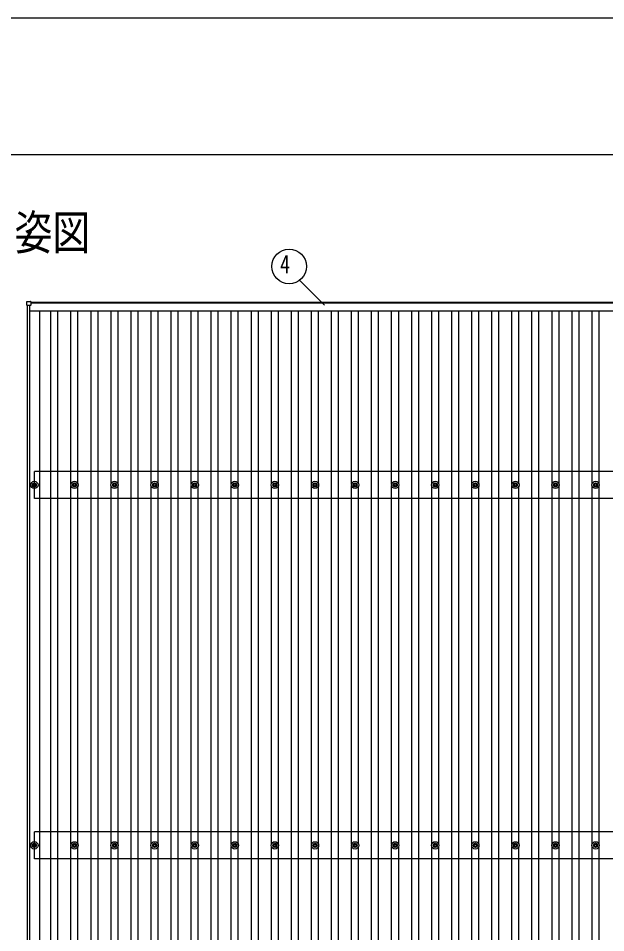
# Model space of a CAD drawing. Units: millimetres, scale not verified. Extents: x -14718 to 14718, y -10395 to 10395.
# Drawn here: x -11747 to -8816, y 5829 to 10395 of the extents above; entities that cross this region are included whole.
import ezdxf
from ezdxf.enums import TextEntityAlignment as Align

# ---------------------------------------------------------------- set-up
doc = ezdxf.new("R2010")
doc.units = ezdxf.units.MM
doc.header["$LTSCALE"] = 40
for name, color, linetype in [('0-2_USER1', 3, 'Continuous'), ('0-5_YKK_13', 4, 'Continuous'), ('0-6_YKK_A1', 4, 'Continuous'), ('0-7_YKK_D', 6, 'Continuous'), ('0-8_YKK_ZWAK', 7, 'Continuous')]:
    doc.layers.add(name, color=color, linetype=linetype)
doc.styles.add('ＭＳ ゴシック', font='')
doc.styles.get('ＭＳ ゴシック').set_extended_font_data('MS Gothic')

msp = doc.modelspace()

# ---------------------------------------------------------------- linework, layer by layer
at = {"layer": '0-5_YKK_13'}
for p, q in [((-11704.73, 8962.03), (-11704.73, 8980.03)), ((-11703.73, 8981.03), (-11685.73, 8981.03)), ((-11685.73, 8961.03), (-11703.73, 8961.03)), ((-11684.73, 8980.03), (-11684.73, 8962.03)), ((-11676.43, 8066.3), (-11672.01, 8066.3)), ((-11676.43, 8062.8), (-11672.01, 8062.8)), ((-11668.18, 8074.55), (-11668.18, 8070.13)), ((-11668.18, 8058.97), (-11668.18, 8054.55)), ((-11664.68, 8074.55), (-11664.68, 8070.13)), ((-11664.68, 8058.97), (-11664.68, 8054.55)), ((-11660.85, 8066.3), (-11656.43, 8066.3)), ((-11660.85, 8062.8), (-11656.43, 8062.8)), ((-11476.43, 8066.3), (-11472.01, 8066.3)), ((-11476.43, 8062.8), (-11472.01, 8062.8)), ((-11468.18, 8074.55), (-11468.18, 8070.13)), ((-11468.18, 8058.97), (-11468.18, 8054.55)), ((-11464.68, 8074.55), (-11464.68, 8070.13)), ((-11464.68, 8058.97), (-11464.68, 8054.55)), ((-11460.85, 8066.3), (-11456.43, 8066.3)), ((-11460.85, 8062.8), (-11456.43, 8062.8)), ((-11276.43, 8066.3), (-11272.01, 8066.3)), ((-11276.43, 8062.8), (-11272.01, 8062.8)), ((-11268.18, 8074.55), (-11268.18, 8070.13)), ((-11268.18, 8058.97), (-11268.18, 8054.55)), ((-11264.68, 8074.55), (-11264.68, 8070.13)), ((-11264.68, 8058.97), (-11264.68, 8054.55)), ((-11260.85, 8066.3), (-11256.43, 8066.3)), ((-11260.85, 8062.8), (-11256.43, 8062.8)), ((-11076.43, 8066.3), (-11072.01, 8066.3)), ((-11076.43, 8062.8), (-11072.01, 8062.8)), ((-11068.18, 8074.55), (-11068.18, 8070.13)), ((-11068.18, 8058.97), (-11068.18, 8054.55)), ((-11064.68, 8074.55), (-11064.68, 8070.13)), ((-11064.68, 8058.97), (-11064.68, 8054.55)), ((-11060.85, 8066.3), (-11056.43, 8066.3)), ((-11060.85, 8062.8), (-11056.43, 8062.8)), ((-10876.43, 8066.3), (-10872.01, 8066.3)), ((-10876.43, 8062.8), (-10872.01, 8062.8)), ((-10868.18, 8074.55), (-10868.18, 8070.13)), ((-10868.18, 8058.97), (-10868.18, 8054.55)), ((-10864.68, 8074.55), (-10864.68, 8070.13)), ((-10864.68, 8058.97), (-10864.68, 8054.55)), ((-10860.85, 8066.3), (-10856.43, 8066.3)), ((-10860.85, 8062.8), (-10856.43, 8062.8)), ((-10676.43, 8066.3), (-10672.01, 8066.3)), ((-10676.43, 8062.8), (-10672.01, 8062.8)), ((-10668.18, 8074.55), (-10668.18, 8070.13)), ((-10668.18, 8058.97), (-10668.18, 8054.55)), ((-10664.68, 8074.55), (-10664.68, 8070.13)), ((-10664.68, 8058.97), (-10664.68, 8054.55)), ((-10660.85, 8066.3), (-10656.43, 8066.3)), ((-10660.85, 8062.8), (-10656.43, 8062.8)), ((-10476.43, 8066.3), (-10472.01, 8066.3)), ((-10476.43, 8062.8), (-10472.01, 8062.8)), ((-10468.18, 8074.55), (-10468.18, 8070.13)), ((-10468.18, 8058.97), (-10468.18, 8054.55)), ((-10464.68, 8074.55), (-10464.68, 8070.13)), ((-10464.68, 8058.97), (-10464.68, 8054.55)), ((-10460.85, 8066.3), (-10456.43, 8066.3)), ((-10460.85, 8062.8), (-10456.43, 8062.8)), ((-10276.43, 8066.3), (-10272.01, 8066.3)), ((-10276.43, 8062.8), (-10272.01, 8062.8)), ((-10268.18, 8074.55), (-10268.18, 8070.13)), ((-10268.18, 8058.97), (-10268.18, 8054.55)), ((-10264.68, 8074.55), (-10264.68, 8070.13)), ((-10264.68, 8058.97), (-10264.68, 8054.55)), ((-10260.85, 8066.3), (-10256.43, 8066.3)), ((-10260.85, 8062.8), (-10256.43, 8062.8)), ((-10076.43, 8066.3), (-10072.01, 8066.3)), ((-10076.43, 8062.8), (-10072.01, 8062.8)), ((-10068.18, 8074.55), (-10068.18, 8070.13)), ((-10068.18, 8058.97), (-10068.18, 8054.55)), ((-10064.68, 8074.55), (-10064.68, 8070.13)), ((-10064.68, 8058.97), (-10064.68, 8054.55)), ((-10060.85, 8066.3), (-10056.43, 8066.3)), ((-10060.85, 8062.8), (-10056.43, 8062.8)), ((-9876.43, 8066.3), (-9872.01, 8066.3)), ((-9876.43, 8062.8), (-9872.01, 8062.8)), ((-9868.18, 8074.55), (-9868.18, 8070.13)), ((-9868.18, 8058.97), (-9868.18, 8054.55)), ((-9864.68, 8074.55), (-9864.68, 8070.13)), ((-9864.68, 8058.97), (-9864.68, 8054.55)), ((-9860.85, 8066.3), (-9856.43, 8066.3)), ((-9860.85, 8062.8), (-9856.43, 8062.8)), ((-9676.43, 8066.3), (-9672.01, 8066.3)), ((-9676.43, 8062.8), (-9672.01, 8062.8)), ((-9668.18, 8074.55), (-9668.18, 8070.13)), ((-9668.18, 8058.97), (-9668.18, 8054.55)), ((-9664.68, 8074.55), (-9664.68, 8070.13)), ((-9664.68, 8058.97), (-9664.68, 8054.55)), ((-9660.85, 8066.3), (-9656.43, 8066.3)), ((-9660.85, 8062.8), (-9656.43, 8062.8)), ((-9476.43, 8066.3), (-9472.01, 8066.3)), ((-9476.43, 8062.8), (-9472.01, 8062.8)), ((-9468.18, 8074.55), (-9468.18, 8070.13)), ((-9468.18, 8058.97), (-9468.18, 8054.55)), ((-9464.68, 8074.55), (-9464.68, 8070.13)), ((-9464.68, 8058.97), (-9464.68, 8054.55)), ((-9460.85, 8066.3), (-9456.43, 8066.3)), ((-9460.85, 8062.8), (-9456.43, 8062.8)), ((-9276.43, 8066.3), (-9272.01, 8066.3)), ((-9276.43, 8062.8), (-9272.01, 8062.8)), ((-9268.18, 8074.55), (-9268.18, 8070.13)), ((-9268.18, 8058.97), (-9268.18, 8054.55)), ((-9264.68, 8074.55), (-9264.68, 8070.13)), ((-9264.68, 8058.97), (-9264.68, 8054.55)), ((-9260.85, 8066.3), (-9256.43, 8066.3)), ((-9260.85, 8062.8), (-9256.43, 8062.8)), ((-9076.43, 8066.3), (-9072.01, 8066.3)), ((-9076.43, 8062.8), (-9072.01, 8062.8)), ((-9068.18, 8074.55), (-9068.18, 8070.13)), ((-9068.18, 8058.97), (-9068.18, 8054.55)), ((-9064.68, 8074.55), (-9064.68, 8070.13)), ((-9064.68, 8058.97), (-9064.68, 8054.55)), ((-9060.85, 8066.3), (-9056.43, 8066.3)), ((-9060.85, 8062.8), (-9056.43, 8062.8)), ((-8876.43, 8066.3), (-8872.01, 8066.3)), ((-8876.43, 8062.8), (-8872.01, 8062.8)), ((-8868.18, 8074.55), (-8868.18, 8070.13)), ((-8868.18, 8058.97), (-8868.18, 8054.55)), ((-8864.68, 8074.55), (-8864.68, 8070.13)), ((-8864.68, 8058.97), (-8864.68, 8054.55)), ((-8860.85, 8066.3), (-8856.43, 8066.3)), ((-8860.85, 8062.8), (-8856.43, 8062.8)), ((-11676.43, 6266.64), (-11672.01, 6266.64)), ((-11676.43, 6266.64), (-11672.01, 6266.64)), ((-11676.43, 6263.14), (-11672.01, 6263.14)), ((-11676.43, 6263.14), (-11672.01, 6263.14)), ((-11668.18, 6274.88), (-11668.18, 6270.47)), ((-11668.18, 6259.3), (-11668.18, 6254.89)), ((-11664.68, 6274.88), (-11664.68, 6270.47)), ((-11664.68, 6259.3), (-11664.68, 6254.89)), ((-11660.85, 6266.64), (-11656.43, 6266.64)), ((-11660.85, 6263.14), (-11656.43, 6263.14)), ((-11476.43, 6266.64), (-11472.01, 6266.64)), ((-11476.43, 6263.14), (-11472.01, 6263.14)), ((-11468.18, 6274.88), (-11468.18, 6270.47)), ((-11468.18, 6259.3), (-11468.18, 6254.89)), ((-11464.68, 6274.88), (-11464.68, 6270.47)), ((-11464.68, 6259.3), (-11464.68, 6254.89)), ((-11460.85, 6266.64), (-11456.43, 6266.64)), ((-11460.85, 6263.14), (-11456.43, 6263.14)), ((-11276.43, 6266.64), (-11272.01, 6266.64)), ((-11276.43, 6263.14), (-11272.01, 6263.14)), ((-11268.18, 6274.88), (-11268.18, 6270.47)), ((-11268.18, 6259.3), (-11268.18, 6254.89)), ((-11264.68, 6274.88), (-11264.68, 6270.47)), ((-11264.68, 6259.3), (-11264.68, 6254.89)), ((-11260.85, 6266.64), (-11256.43, 6266.64)), ((-11260.85, 6263.14), (-11256.43, 6263.14)), ((-11076.43, 6266.64), (-11072.01, 6266.64)), ((-11076.43, 6263.14), (-11072.01, 6263.14)), ((-11068.18, 6274.88), (-11068.18, 6270.47)), ((-11068.18, 6259.3), (-11068.18, 6254.89)), ((-11064.68, 6274.88), (-11064.68, 6270.47)), ((-11064.68, 6259.3), (-11064.68, 6254.89)), ((-11060.85, 6266.64), (-11056.43, 6266.64)), ((-11060.85, 6263.14), (-11056.43, 6263.14)), ((-10876.43, 6266.64), (-10872.01, 6266.64)), ((-10876.43, 6263.14), (-10872.01, 6263.14)), ((-10868.18, 6274.88), (-10868.18, 6270.47)), ((-10868.18, 6259.3), (-10868.18, 6254.89)), ((-10864.68, 6274.88), (-10864.68, 6270.47)), ((-10864.68, 6259.3), (-10864.68, 6254.89)), ((-10860.85, 6266.64), (-10856.43, 6266.64)), ((-10860.85, 6263.14), (-10856.43, 6263.14)), ((-10676.43, 6266.64), (-10672.01, 6266.64)), ((-10676.43, 6263.14), (-10672.01, 6263.14)), ((-10668.18, 6274.88), (-10668.18, 6270.47)), ((-10668.18, 6259.3), (-10668.18, 6254.89)), ((-10664.68, 6274.88), (-10664.68, 6270.47)), ((-10664.68, 6259.3), (-10664.68, 6254.89)), ((-10660.85, 6266.64), (-10656.43, 6266.64)), ((-10660.85, 6263.14), (-10656.43, 6263.14)), ((-10476.43, 6266.64), (-10472.01, 6266.64)), ((-10476.43, 6263.14), (-10472.01, 6263.14)), ((-10468.18, 6274.88), (-10468.18, 6270.47)), ((-10468.18, 6259.3), (-10468.18, 6254.89)), ((-10464.68, 6274.88), (-10464.68, 6270.47)), ((-10464.68, 6259.3), (-10464.68, 6254.89)), ((-10460.85, 6266.64), (-10456.43, 6266.64)), ((-10460.85, 6263.14), (-10456.43, 6263.14)), ((-10276.43, 6266.64), (-10272.01, 6266.64)), ((-10276.43, 6263.14), (-10272.01, 6263.14)), ((-10268.18, 6274.88), (-10268.18, 6270.47)), ((-10268.18, 6259.3), (-10268.18, 6254.89)), ((-10264.68, 6274.88), (-10264.68, 6270.47)), ((-10264.68, 6259.3), (-10264.68, 6254.89)), ((-10260.85, 6266.64), (-10256.43, 6266.64)), ((-10260.85, 6263.14), (-10256.43, 6263.14)), ((-10076.43, 6266.64), (-10072.01, 6266.64)), ((-10076.43, 6263.14), (-10072.01, 6263.14)), ((-10068.18, 6274.88), (-10068.18, 6270.47)), ((-10068.18, 6259.3), (-10068.18, 6254.89)), ((-10064.68, 6274.88), (-10064.68, 6270.47)), ((-10064.68, 6259.3), (-10064.68, 6254.89)), ((-10060.85, 6266.64), (-10056.43, 6266.64)), ((-10060.85, 6263.14), (-10056.43, 6263.14)), ((-9876.43, 6266.64), (-9872.01, 6266.64)), ((-9876.43, 6263.14), (-9872.01, 6263.14)), ((-9868.18, 6274.88), (-9868.18, 6270.47)), ((-9868.18, 6259.3), (-9868.18, 6254.89)), ((-9864.68, 6274.88), (-9864.68, 6270.47)), ((-9864.68, 6259.3), (-9864.68, 6254.89)), ((-9860.85, 6266.64), (-9856.43, 6266.64)), ((-9860.85, 6263.14), (-9856.43, 6263.14)), ((-9676.43, 6266.64), (-9672.01, 6266.64)), ((-9676.43, 6263.14), (-9672.01, 6263.14)), ((-9668.18, 6274.88), (-9668.18, 6270.47)), ((-9668.18, 6259.3), (-9668.18, 6254.89)), ((-9664.68, 6274.88), (-9664.68, 6270.47)), ((-9664.68, 6259.3), (-9664.68, 6254.89)), ((-9660.85, 6266.64), (-9656.43, 6266.64)), ((-9660.85, 6263.14), (-9656.43, 6263.14)), ((-9476.43, 6266.64), (-9472.01, 6266.64)), ((-9476.43, 6263.14), (-9472.01, 6263.14)), ((-9468.18, 6274.88), (-9468.18, 6270.47)), ((-9468.18, 6259.3), (-9468.18, 6254.89)), ((-9464.68, 6274.88), (-9464.68, 6270.47)), ((-9464.68, 6259.3), (-9464.68, 6254.89)), ((-9460.85, 6266.64), (-9456.43, 6266.64)), ((-9460.85, 6263.14), (-9456.43, 6263.14)), ((-9276.43, 6266.64), (-9272.01, 6266.64)), ((-9276.43, 6263.14), (-9272.01, 6263.14)), ((-9268.18, 6274.88), (-9268.18, 6270.47)), ((-9268.18, 6259.3), (-9268.18, 6254.89)), ((-9264.68, 6274.88), (-9264.68, 6270.47)), ((-9264.68, 6259.3), (-9264.68, 6254.89)), ((-9260.85, 6266.64), (-9256.43, 6266.64)), ((-9260.85, 6263.14), (-9256.43, 6263.14)), ((-9076.43, 6266.64), (-9072.01, 6266.64)), ((-9076.43, 6263.14), (-9072.01, 6263.14)), ((-9068.18, 6274.88), (-9068.18, 6270.47)), ((-9068.18, 6259.3), (-9068.18, 6254.89)), ((-9064.68, 6274.88), (-9064.68, 6270.47)), ((-9064.68, 6259.3), (-9064.68, 6254.89)), ((-9060.85, 6266.64), (-9056.43, 6266.64)), ((-9060.85, 6263.14), (-9056.43, 6263.14)), ((-8876.43, 6266.64), (-8872.01, 6266.64)), ((-8876.43, 6263.14), (-8872.01, 6263.14)), ((-8868.18, 6274.88), (-8868.18, 6270.47)), ((-8868.18, 6259.3), (-8868.18, 6254.89)), ((-8864.68, 6274.88), (-8864.68, 6270.47)), ((-8864.68, 6259.3), (-8864.68, 6254.89)), ((-8860.85, 6266.64), (-8856.43, 6266.64)), ((-8860.85, 6263.14), (-8856.43, 6263.14))]:
    msp.add_line(p, q, dxfattribs=at)
for centre, radius in [((-11666.43, 8064.55), 18.25), ((-11466.43, 8064.55), 18.25), ((-11266.43, 8064.55), 18.25), ((-11066.43, 8064.55), 18.25), ((-10866.43, 8064.55), 18.25), ((-10666.43, 8064.55), 18.25), ((-10466.43, 8064.55), 18.25), ((-10266.43, 8064.55), 18.25), ((-10066.43, 8064.55), 18.25), ((-9866.43, 8064.55), 18.25), ((-9666.43, 8064.55), 18.25), ((-9466.43, 8064.55), 18.25), ((-9266.43, 8064.55), 18.25), ((-9066.43, 8064.55), 18.25), ((-8866.43, 8064.55), 18.25), ((-11666.43, 8064.55), 10.15), ((-11666.43, 8064.55), 5.85), ((-11666.43, 8064.55), 5.25), ((-11466.43, 8064.55), 10.15), ((-11466.43, 8064.55), 5.85), ((-11466.43, 8064.55), 5.25), ((-11266.43, 8064.55), 10.15), ((-11266.43, 8064.55), 5.85), ((-11266.43, 8064.55), 5.25), ((-11066.43, 8064.55), 10.15), ((-11066.43, 8064.55), 5.85), ((-11066.43, 8064.55), 5.25), ((-10866.43, 8064.55), 10.15), ((-10866.43, 8064.55), 5.85), ((-10866.43, 8064.55), 5.25), ((-10666.43, 8064.55), 10.15), ((-10666.43, 8064.55), 5.85), ((-10666.43, 8064.55), 5.25), ((-10466.43, 8064.55), 10.15), ((-10466.43, 8064.55), 5.85), ((-10466.43, 8064.55), 5.25), ((-10266.43, 8064.55), 10.15), ((-10266.43, 8064.55), 5.85), ((-10266.43, 8064.55), 5.25), ((-10066.43, 8064.55), 10.15), ((-10066.43, 8064.55), 5.85), ((-10066.43, 8064.55), 5.25), ((-9866.43, 8064.55), 10.15), ((-9866.43, 8064.55), 5.85), ((-9866.43, 8064.55), 5.25), ((-9666.43, 8064.55), 10.15), ((-9666.43, 8064.55), 5.85), ((-9666.43, 8064.55), 5.25), ((-9466.43, 8064.55), 10.15), ((-9466.43, 8064.55), 5.85), ((-9466.43, 8064.55), 5.25), ((-9266.43, 8064.55), 10.15), ((-9266.43, 8064.55), 5.85), ((-9266.43, 8064.55), 5.25), ((-9066.43, 8064.55), 10.15), ((-9066.43, 8064.55), 5.85), ((-9066.43, 8064.55), 5.25), ((-8866.43, 8064.55), 10.15), ((-8866.43, 8064.55), 5.85), ((-8866.43, 8064.55), 5.25), ((-11666.43, 6264.89), 18.25), ((-11666.43, 6264.89), 10.15), ((-11666.43, 6264.89), 5.85), ((-11666.43, 6264.89), 5.25), ((-11466.43, 6264.89), 18.25), ((-11466.43, 6264.89), 10.15), ((-11466.43, 6264.89), 5.85), ((-11466.43, 6264.89), 5.25), ((-11266.43, 6264.89), 18.25), ((-11266.43, 6264.89), 10.15), ((-11266.43, 6264.89), 5.85), ((-11266.43, 6264.89), 5.25), ((-11066.43, 6264.89), 18.25), ((-11066.43, 6264.89), 10.15), ((-11066.43, 6264.89), 5.85), ((-11066.43, 6264.89), 5.25), ((-10866.43, 6264.89), 18.25), ((-10866.43, 6264.89), 10.15), ((-10866.43, 6264.89), 5.85), ((-10866.43, 6264.89), 5.25), ((-10666.43, 6264.89), 18.25), ((-10666.43, 6264.89), 10.15), ((-10666.43, 6264.89), 5.85), ((-10666.43, 6264.89), 5.25), ((-10466.43, 6264.89), 18.25), ((-10466.43, 6264.89), 10.15), ((-10466.43, 6264.89), 5.85), ((-10466.43, 6264.89), 5.25), ((-10266.43, 6264.89), 18.25), ((-10266.43, 6264.89), 10.15), ((-10266.43, 6264.89), 5.85), ((-10266.43, 6264.89), 5.25), ((-10066.43, 6264.89), 18.25), ((-10066.43, 6264.89), 10.15), ((-10066.43, 6264.89), 5.85), ((-10066.43, 6264.89), 5.25), ((-9866.43, 6264.89), 18.25), ((-9866.43, 6264.89), 10.15), ((-9866.43, 6264.89), 5.85), ((-9866.43, 6264.89), 5.25), ((-9666.43, 6264.89), 18.25), ((-9666.43, 6264.89), 10.15), ((-9666.43, 6264.89), 5.85), ((-9666.43, 6264.89), 5.25), ((-9466.43, 6264.89), 18.25), ((-9466.43, 6264.89), 10.15), ((-9466.43, 6264.89), 5.85), ((-9466.43, 6264.89), 5.25), ((-9266.43, 6264.89), 18.25), ((-9266.43, 6264.89), 10.15), ((-9266.43, 6264.89), 5.85), ((-9266.43, 6264.89), 5.25), ((-9066.43, 6264.89), 18.25), ((-9066.43, 6264.89), 10.15), ((-9066.43, 6264.89), 5.85), ((-9066.43, 6264.89), 5.25), ((-8866.43, 6264.89), 18.25), ((-8866.43, 6264.89), 10.15), ((-8866.43, 6264.89), 5.85), ((-8866.43, 6264.89), 5.25)]:
    msp.add_circle(centre, radius, dxfattribs=at)
for centre, start, end in [((-11703.73, 8980.03), 90, 180), ((-11703.73, 8962.03), 180, 270), ((-11685.73, 8980.03), 0, 90), ((-11685.73, 8962.03), 270, 0)]:
    msp.add_arc(centre, 1, start, end, dxfattribs=at)
at = {"layer": '0-6_YKK_A1'}
for p, q in [((-11701.43, 3562.61), (-11701.43, 8961.03)), ((-11689.43, 3562.61), (-11689.43, 8961.03)), ((-11684.73, 8977.73), (-6248.13, 8977.73)), ((-6248.13, 8972.94), (-11684.73, 8972.94)), ((-11689.43, 8934.94), (-6243.43, 8934.94)), ((-11639.93, 3593.93), (-11639.93, 8934.94)), ((-11583.93, 3593.93), (-11583.93, 8934.94)), ((-11548.93, 3593.93), (-11548.93, 8934.94)), ((-11483.93, 8069.73), (-11483.93, 8934.94)), ((-11448.93, 8069.73), (-11448.93, 8934.94)), ((-11383.93, 3593.93), (-11383.93, 8934.94)), ((-11348.93, 3593.93), (-11348.93, 8934.94)), ((-11283.93, 8069.73), (-11283.93, 8934.94)), ((-11248.93, 8069.73), (-11248.93, 8934.94)), ((-11183.93, 3593.93), (-11183.93, 8934.94)), ((-11148.93, 3593.93), (-11148.93, 8934.94)), ((-11083.93, 8069.73), (-11083.93, 8934.94)), ((-11048.93, 8069.73), (-11048.93, 8934.94)), ((-10983.93, 3593.93), (-10983.93, 8934.94)), ((-10948.93, 3593.93), (-10948.93, 8934.94)), ((-10883.93, 8069.73), (-10883.93, 8934.94)), ((-10848.93, 8069.73), (-10848.93, 8934.94)), ((-10783.93, 3593.93), (-10783.93, 8934.94)), ((-10748.93, 3593.93), (-10748.93, 8934.94)), ((-10683.93, 8069.73), (-10683.93, 8934.94)), ((-10648.93, 8069.73), (-10648.93, 8934.94)), ((-10583.93, 3593.93), (-10583.93, 8934.94)), ((-10548.93, 3593.93), (-10548.93, 8934.94)), ((-10483.93, 8069.73), (-10483.93, 8934.94)), ((-10448.93, 8069.73), (-10448.93, 8934.94)), ((-10383.93, 3593.93), (-10383.93, 8934.94)), ((-10348.93, 3593.93), (-10348.93, 8934.94)), ((-10283.93, 8069.73), (-10283.93, 8934.94)), ((-10248.93, 8069.73), (-10248.93, 8934.94)), ((-10183.93, 3593.93), (-10183.93, 8934.94)), ((-10148.93, 3593.93), (-10148.93, 8934.94)), ((-10083.93, 8069.73), (-10083.93, 8934.94)), ((-10048.93, 8069.73), (-10048.93, 8934.94)), ((-9983.93, 3593.93), (-9983.93, 8934.94)), ((-9948.93, 3593.93), (-9948.93, 8934.94)), ((-9883.93, 8069.73), (-9883.93, 8934.94)), ((-9848.93, 8069.73), (-9848.93, 8934.94)), ((-9783.93, 3593.93), (-9783.93, 8934.94)), ((-9748.93, 3593.93), (-9748.93, 8934.94)), ((-9683.93, 8069.73), (-9683.93, 8934.94)), ((-9648.93, 8069.73), (-9648.93, 8934.94)), ((-9583.93, 3593.93), (-9583.93, 8934.94)), ((-9548.93, 3593.93), (-9548.93, 8934.94)), ((-9483.93, 8069.73), (-9483.93, 8934.94)), ((-9448.93, 8069.73), (-9448.93, 8934.94)), ((-9383.93, 3593.93), (-9383.93, 8934.94)), ((-9348.93, 3593.93), (-9348.93, 8934.94)), ((-9283.93, 8069.73), (-9283.93, 8934.94)), ((-9248.93, 8069.73), (-9248.93, 8934.94)), ((-9183.93, 3593.93), (-9183.93, 8934.94)), ((-9148.93, 3593.93), (-9148.93, 8934.94)), ((-9083.93, 8069.73), (-9083.93, 8934.94)), ((-9048.93, 8069.73), (-9048.93, 8934.94)), ((-8983.93, 3593.93), (-8983.93, 8934.94)), ((-8948.93, 3593.93), (-8948.93, 8934.94)), ((-8883.93, 8069.73), (-8883.93, 8934.94)), ((-8848.93, 8069.73), (-8848.93, 8934.94)), ((-6266.43, 8131.55), (-11666.43, 8131.55)), ((-11666.43, 7997.55), (-11666.43, 8131.55)), ((-11483.93, 6270.06), (-11483.93, 8059.37)), ((-11448.93, 6270.06), (-11448.93, 8059.37)), ((-11283.93, 6270.06), (-11283.93, 8059.37)), ((-11248.93, 6270.06), (-11248.93, 8059.37)), ((-11083.93, 6270.06), (-11083.93, 8059.37)), ((-11048.93, 6270.06), (-11048.93, 8059.37)), ((-10883.93, 6270.06), (-10883.93, 8059.37)), ((-10848.93, 6270.06), (-10848.93, 8059.37)), ((-10683.93, 6270.06), (-10683.93, 8059.37)), ((-10648.93, 6270.06), (-10648.93, 8059.37)), ((-10483.93, 6270.06), (-10483.93, 8059.37)), ((-10448.93, 6270.06), (-10448.93, 8059.37)), ((-10283.93, 6270.06), (-10283.93, 8059.37)), ((-10248.93, 6270.06), (-10248.93, 8059.37)), ((-10083.93, 6270.06), (-10083.93, 8059.37)), ((-10048.93, 6270.06), (-10048.93, 8059.37)), ((-9883.93, 6270.06), (-9883.93, 8059.37)), ((-9848.93, 6270.06), (-9848.93, 8059.37)), ((-9683.93, 6270.06), (-9683.93, 8059.37)), ((-9648.93, 6270.06), (-9648.93, 8059.37)), ((-9483.93, 6270.06), (-9483.93, 8059.37)), ((-9448.93, 6270.06), (-9448.93, 8059.37)), ((-9283.93, 6270.06), (-9283.93, 8059.37)), ((-9248.93, 6270.06), (-9248.93, 8059.37)), ((-9083.93, 6270.06), (-9083.93, 8059.37)), ((-9048.93, 6270.06), (-9048.93, 8059.37)), ((-8883.93, 6270.06), (-8883.93, 8059.37)), ((-8848.93, 6270.06), (-8848.93, 8059.37)), ((-6266.43, 7997.55), (-11666.43, 7997.55)), ((-6266.43, 6331.89), (-11666.43, 6331.89)), ((-11666.43, 6197.89), (-11666.43, 6331.89)), ((-11483.93, 4469.73), (-11483.93, 6259.71)), ((-11448.93, 4469.73), (-11448.93, 6259.71)), ((-11283.93, 4469.73), (-11283.93, 6259.71)), ((-11248.93, 4469.73), (-11248.93, 6259.71)), ((-11083.93, 4469.73), (-11083.93, 6259.71)), ((-11048.93, 4469.73), (-11048.93, 6259.71)), ((-10883.93, 4469.73), (-10883.93, 6259.71)), ((-10848.93, 4469.73), (-10848.93, 6259.71)), ((-10683.93, 4469.73), (-10683.93, 6259.71)), ((-10648.93, 4469.73), (-10648.93, 6259.71)), ((-10483.93, 4469.73), (-10483.93, 6259.71)), ((-10448.93, 4469.73), (-10448.93, 6259.71)), ((-10283.93, 4469.73), (-10283.93, 6259.71)), ((-10248.93, 4469.73), (-10248.93, 6259.71)), ((-10083.93, 4469.73), (-10083.93, 6259.71)), ((-10048.93, 4469.73), (-10048.93, 6259.71)), ((-9883.93, 4469.73), (-9883.93, 6259.71)), ((-9848.93, 4469.73), (-9848.93, 6259.71)), ((-9683.93, 4469.73), (-9683.93, 6259.71)), ((-9648.93, 4469.73), (-9648.93, 6259.71)), ((-9483.93, 4469.73), (-9483.93, 6259.71)), ((-9448.93, 4469.73), (-9448.93, 6259.71)), ((-9283.93, 4469.73), (-9283.93, 6259.71)), ((-9248.93, 4469.73), (-9248.93, 6259.71)), ((-9083.93, 4469.73), (-9083.93, 6259.71)), ((-9048.93, 4469.73), (-9048.93, 6259.71)), ((-8883.93, 4469.73), (-8883.93, 6259.71)), ((-8848.93, 4469.73), (-8848.93, 6259.71)), ((-6266.43, 6197.89), (-11666.43, 6197.89))]:
    msp.add_line(p, q, dxfattribs=at)
at = {"layer": '0-7_YKK_D'}
msp.add_line((-10219.33, 8962.44), (-10343.76, 9086.88), dxfattribs=at)
msp.add_circle((-10395.58, 9156.01), 86.4, dxfattribs=at)
at = {"layer": '0-8_YKK_ZWAK'}
msp.add_line((13632.57, 9712.5), (-13667.43, 9712.5), dxfattribs=at)
msp.add_lwpolyline([(-14717.5, -10395), (14717.5, -10395), (14717.5, 10395), (-14717.5, 10395)], close=True, dxfattribs=at)

# ---------------------------------------------------------------- texts
at = {"layer": '0-2_USER1', "style": 'ＭＳ ゴシック', "width": 0.8}
msp.add_text('■姿図', height=173.2, dxfattribs=at).set_placement((-11954.5, 9187.18), align=Align.BOTTOM_LEFT)
at = {"layer": '0-7_YKK_D', "style": 'ＭＳ ゴシック', "width": 0.8}
msp.add_text('4', height=92.38, dxfattribs=at).set_placement((-10441.19, 9093.01), align=Align.BOTTOM_LEFT)

doc.saveas('drawing.dxf')
